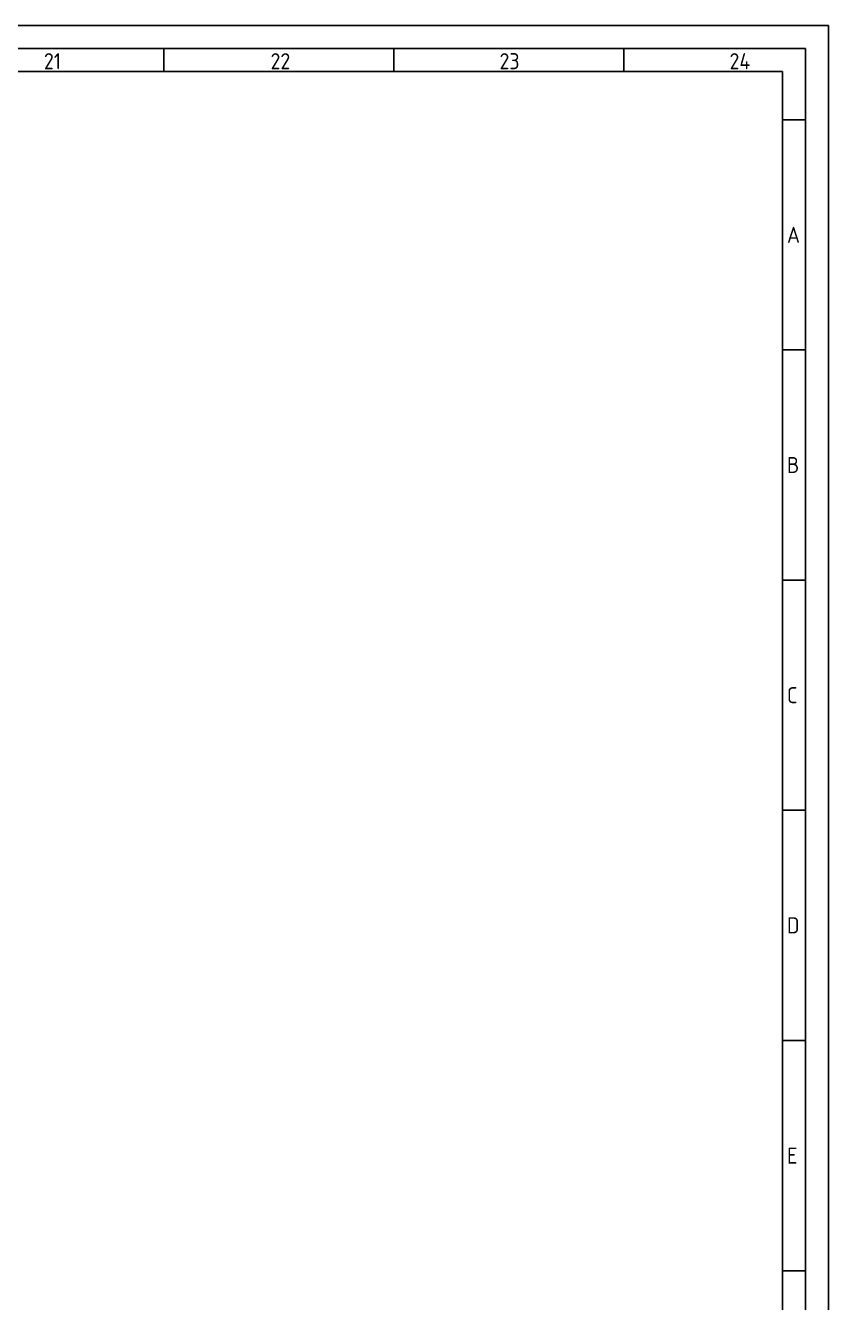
# Model space of a CAD drawing. Header units: millimetres. Extents: x 0 to 1189, y 5 to 846.
# Drawn here: x 1014.5 to 1189, y 568.6 to 845.9 of the extents above; entities that cross this region are included whole.
import ezdxf

# ---------------------------------------------------------------- set-up
doc = ezdxf.new("R2010")
doc.units = ezdxf.units.MM
doc.header["$LTSCALE"] = 12
doc.layers.add('035', color=5, linetype='Continuous')
doc.layers.add('07', color=7, linetype='Continuous')
doc.styles.add('ISO Proportional', font='isocp.shx')

# ---------------------------------------------------------------- blocks, each defined once
blk = doc.blocks.new('IEC_border_a0')
at = {"layer": '035'}
for p, q in [((1189, 841), (0, 841)), ((1189, 0), (1189, 841)), ((1044.5, 836), (1044.5, 831)), ((1094.5, 836), (1094.5, 831)), ((1144.5, 836), (1144.5, 831)), ((1183.97, 820.54), (1178.98, 820.54)), ((1183.97, 770.54), (1178.98, 770.54)), ((1183.97, 720.54), (1178.98, 720.54)), ((1183.97, 670.54), (1178.98, 670.54)), ((1183.97, 620.54), (1178.98, 620.54)), ((1183.98, 570.5), (1179, 570.5))]:
    blk.add_line(p, q, dxfattribs=at)
blk.add_lwpolyline([(10, 10), (1179, 10), (1179, 831), (10, 831)], close=True, dxfattribs=at)
at = {"layer": '07'}
blk.add_lwpolyline([(5, 5), (1184, 5), (1184, 836), (5, 836)], close=True, dxfattribs=at)
at = {"layer": '035', "style": 'ISO Proportional'}
for s, p in [('21', (1018.46, 831.5)), ('22', (1067.72, 831.5)), ('23', (1117.49, 831.5)), ('24', (1167.49, 831.5)), ('A', (1179.98, 793.79)), ('B', (1179.98, 743.79)), ('C', (1179.98, 693.79)), ('D', (1179.98, 643.79)), ('E', (1180, 593.75))]:
    blk.add_text(s, height=3.5, dxfattribs=at).set_placement(p)

msp = doc.modelspace()

# ---------------------------------------------------------------- block references
msp.add_blockref('IEC_border_a0', (0, 4.94))

doc.saveas('drawing.dxf')
